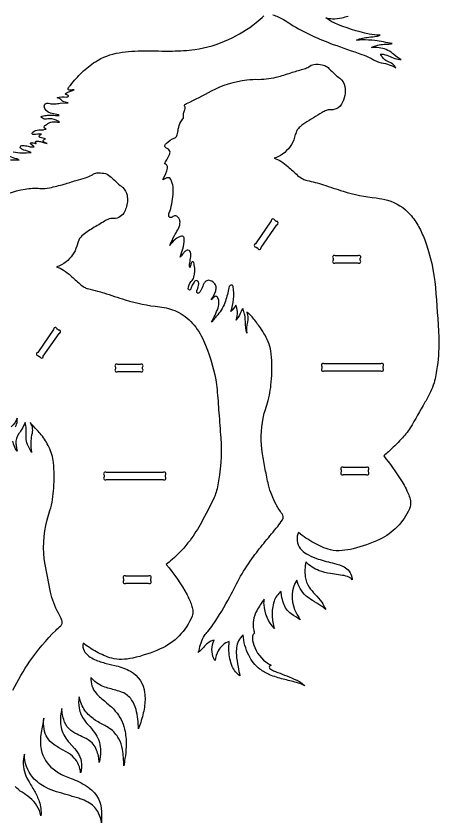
# Model space of a CAD drawing. Extents: x -297 to 360, y -254 to 316.
# Drawn here: x 174.1 to 360.5, y -237.2 to 118.8 of the extents above; entities that cross this region are included whole.
import ezdxf

# ---------------------------------------------------------------- set-up
doc = ezdxf.new("R2010")
doc.units = 0
doc.header["$MEASUREMENT"] = 0
doc.layers.get('0').update_dxf_attribs({"linetype": 'CONTINUOUS'})

msp = doc.modelspace()

# ---------------------------------------------------------------- linework, layer by layer
for points in [[(172.76, 58.95, 0.057308), (176.73, 58.53, -0.007512), (180.68, 58.57, 0.032193), (177.53, 59.72, -0.050166), (176.23, 60.34, -0.542684), (176.17, 61.52, -0.173876), (177.01, 61.77, -0.060255), (179.31, 61.37, 0.035065), (181.19, 61.08, 0.048382), (182.03, 61.14, 0.010354), (180.58, 62.28, -0.660162), (180.8, 62.96, -0.11096), (181.11, 62.97, -0.006423), (182.15, 62.72, -0.093672), (182.66, 62.66, 0.081451), (182.98, 62.6, -0.316278), (182.88, 62.74, -0.44444), (182.75, 63.5, -0.165573), (182.98, 63.62, -0.080795), (184.81, 63.44, -0.013094), (186.56, 62.95, 0.032953), (187.76, 62.68, -0.091483), (186.23, 63.33, -0.540052), (186.28, 64.25), (186.43, 64.35, 0.043819), (187.08, 64.69, -0.035431), (184.7, 65.28, -0.65654), (184.57, 66.36, -0.050727), (184.95, 66.58, 0.072995), (185.21, 66.79, -0.013968), (181.75, 66.58, -0.223771), (181.17, 66.82, -0.253394), (181.14, 67.22, -0.099898), (181.39, 67.58, -0.184001), (184.1, 68.63), (185.64, 68.65, 0.072848), (187.34, 69, -0.05514), (186.61, 69.45, -0.38499), (186.55, 70.35, -0.116844), (187.08, 70.77, 0.016398), (188.42, 71.62, -0.145315), (190.47, 72.21, -0.028605), (191.39, 72.17, 0.006036), (193.23, 71.96, 0.075255), (192.61, 72.49, 0.139893), (188.81, 73.5, 0.024444), (187.45, 73.32, -0.175229), (185.7, 73.79, -0.013771), (184.92, 74.38, -0.091588), (187.31, 75.03, -0.031168), (189.87, 75.1, -0.007048), (193.07, 74.96, 0.079337), (192.01, 75.45, 0.004615), (189.22, 76.03, -0.315693), (186.47, 79.05, -0.439987), (187.66, 80.43, -0.108544), (188.88, 80.28, 0.087212), (191.16, 80.11, 0.003123), (193.47, 80.34), (196.99, 80.62, -0.12025), (194.57, 81.34, -0.075889), (193.77, 82.05, 0.14545), (192.12, 82.79, -0.095852), (196.3, 83.13, 0.053544), (196.92, 83.18, 0.51917), (197.02, 83.74, 0.130018), (196.83, 83.89, -0.00709), (195.96, 84.23, -0.097565), (195.68, 84.47, -0.116131), (196.55, 85.14, -0.02783), (198.09, 85.68, 0.019981), (199.65, 86.27, 0.110249), (198.89, 86.27, -0.069357), (197.51, 86.13, -0.254375), (197.06, 86.48, -0.195347), (197.24, 87.36, -0.057062), (198, 88.28, -0.030217), (203.08, 94, -0.049401), (209.02, 98.71, -0.098063), (219.52, 102.69, -0.03105), (225.06, 103.34, -0.015742), (230.67, 103.5, 0.005027), (242.96, 103.43, 0.026987), (252.86, 104.1, 0.079211), (267.78, 108.53, 0.058894), (279.95, 115.99, 0.023117), (283.34, 118.98, -0.200838)], [(287.21, 119.39, -0.068955), (291.96, 117.34, -0.011762), (295.15, 115.29, 0.035064), (304.44, 110.27, 0.020584), (313.9, 106.37, 0.005771), (326.56, 101.95, -0.041071), (330.46, 100.26, -0.005465), (331.9, 99.41, 0.085659), (336.15, 98.08, -0.045794), (339.41, 97.1, -0.056107), (341.53, 95.9, 0.194944), (338.24, 98.64, -0.035562), (337.04, 99.25, -0.096281), (335.57, 100.72, -0.02853), (334.78, 102.02, -0.11021), (336.93, 101.78, -0.030312), (339.62, 100.64, 0.053777), (342.48, 99.76, 0.047181), (343.94, 99.66, -0.07172), (342.14, 100.69), (340.07, 102.37, 0.139602), (334.14, 104.86, 0.051487), (330.82, 104.98, -0.055295), (332.05, 105.54, -0.086417), (337.88, 106.45, 0.046557), (339.92, 106.71, 0.01708), (332.29, 108, 0.030831), (326.61, 108.32, 0.017956), (324.24, 108.21, -0.06024), (326.87, 109.09, -0.023435), (329.62, 109.52, -0.0035), (333.03, 109.93, 0.077372), (334.55, 110.35, -0.042001), (329.81, 110.92, -0.050983), (314.32, 115.84, -0.058466), (310.68, 118.07, 0.021741), (313.57, 117.69, 0.075188), (317.75, 118.1, 0.02481), (320.46, 118.85, -0.072462)], [(171.53, 55.41, -0.007778), (175.44, 55.3, 0.025224), (174.34, 55.79, -0.007767), (171.28, 56.9, -0.01989)], [(163.51, 37.55, -0.071981), (178.01, 42.52, -0.068852), (184.59, 42.77, 0.061728), (188.83, 43.09, 0.021954), (195.19, 44.67, 0.006392), (200.45, 46.28, -0.008151), (204.71, 47.51, 0.06003), (207.42, 48.65, -0.032588), (208.69, 49.39, -0.10712), (209.69, 49.61, -0.037522), (212.72, 49.49, -0.134122), (215.43, 48.26, -0.025838), (217.4, 46.41, 0.013171), (219.88, 44.11, 0.006556), (221.1, 43.19, -0.173501), (222.98, 39.77, -0.130252), (222.57, 34.17, -0.064095), (221.52, 31.9, -0.271556), (216.47, 29.47, 0.140639), (213.85, 28.82, 0.02408), (213.06, 28.35, -0.005873), (207.91, 25.26, 0.04454), (203.12, 21.85, 0.143078), (201.4, 19.26), (200.84, 17.3, -0.142483), (196.11, 10.33, -0.107568), (191.82, 8.19, -0.074731), (194.94, 6.76, -0.041414), (198.18, 4.27, 0.003966), (202.16, 0.64, 0.034542), (204.11, -0.8, 0.06627), (205.58, -1.43, -0.00482), (209.95, -2.51, -0.008683), (212.72, -3.32, 0.001812), (222.2, -6.38, 0.046736), (237.38, -9.47, -0.079613), (244.89, -11.47, -0.105158), (251.87, -16.75, -0.078644), (256.73, -24.33, -0.057423), (262.09, -41.65, -0.020622), (262.67, -45.93, -0.005826), (263.47, -56.26, -0.00497), (264.31, -67.32, -0.066755), (262.84, -88.96, -0.019603), (262.06, -91.99, -0.028472), (261.21, -94.09, -0.010848), (255.76, -104.66, -0.029437), (250.75, -112.53, -0.05355), (242.82, -121, -0.012654), (240.27, -123.12, -0.0471), (249.43, -136.58, -0.038332), (251.44, -141.13, -0.03405), (251.98, -143.26, -0.126307), (251.67, -146.03, -0.196517), (237.54, -160.44, -0.049886), (225.51, -164.49, -0.043864), (220.58, -165.09, -0.066394), (216.29, -164.58, -0.055335), (209.5, -161.68, -0.035941), (203.58, -157.83, 0.188419), (204.11, -161.3, 0.095335), (205.63, -163.14, 0.091162), (210.67, -165.89, 0.0233), (213.19, -166.65), (218.18, -167.85, -0.069603), (224.53, -170.32, -0.235008), (230.75, -179.72, -0.069206), (230.64, -186.18, -0.042928), (229.01, -192.84, -0.009731), (227.99, -195.77, 0.060626), (226.94, -187.13, 0.085043), (225.01, -182.9, 0.138828), (220.91, -179.59, 0.034457), (218.07, -178.66, -0.018131), (212.5, -177.03, -0.147831), (207.07, -172.99, 0.206595), (209.37, -180.02, 0.036195), (210.83, -181.54, 0.007145), (215.17, -185.21, -0.045577), (218.6, -188.82, -0.118243), (222.1, -196.86, -0.059597), (222.57, -203.61, -0.029296), (222.06, -208.86, -0.010677), (221.51, -212.09, 0.049557), (220.94, -204.75, 0.070594), (219.37, -200.08, 0.121184), (215.31, -195.55, 0.033129), (210.9, -193, -0.064718), (206.38, -189.87, -0.103541), (202.94, -184.85, -0.043959), (201.82, -181.52, 0.082436), (201.81, -186.55, 0.116923), (204.17, -191.89, 0.029244), (206.55, -194.74, -0.031227), (209.18, -198.15, -0.147721), (211.28, -205.51, -0.05873), (210.67, -210.54, 0.081589), (209.58, -205.05, 0.158965), (205.79, -200.53, 0.035336), (203.99, -199.52, -0.002127), (200.93, -198.11, -0.081426), (197.42, -195.67, -0.120071), (195.04, -191.58, -0.046994), (194.4, -188.73, -0.020183), (194.2, -186.66, 0.074674), (193.63, -193.32, 0.131918), (195.99, -199.82, 0.034207), (197.45, -201.68), (199.86, -204.35, -0.083822), (202.23, -208.01, -0.108858), (202.92, -212.33, -0.050568), (202.53, -215.17, 0.157879), (199.68, -208.57, 0.070515), (196.18, -205.83), (192.92, -204.02, -0.013738), (190.73, -202.66, -0.205022), (186.4, -195.76, -0.063057), (186.23, -191.01, 0.004937), (185.09, -197.32, 0.085229), (185.14, -204.89, 0.181287), (190.37, -213.4, 0.069695), (195.38, -216.4, 0.021201), (198.31, -217.56, -0.060286), (205.33, -221.12, -0.065957), (208.97, -224.45, -0.138359), (211.56, -230.54, -0.036234), (211.74, -233.16, 0.009065), (211.76, -237.16, 0.066705), (210.47, -232.92, 0.142917), (206.46, -228.48, 0.046282), (203.19, -226.89, 0.019837), (201.18, -226.19, -0.001958), (191.89, -223.44, -0.035889), (187.27, -221.6, -0.092136), (181.44, -217.18, -0.184389), (177.77, -206.83, 0.171705), (178.08, -215.61, 0.037848), (179.46, -218.58, 0.003909), (182.15, -223.16, -0.044942), (184.25, -227.71, -0.09987), (185.03, -234.07, 0.178407), (180.06, -226.1, 0.028931), (176.68, -223.7, -0.047913), (173.71, -221.21, -0.122834)], [(173.79, -62.48, 0.089274), (174.57, -59.86, 0.071182), (174.48, -58.56, -0.124901), (171.93, -62.45, 0.151213)], [(172.61, -178.61, -0.028625), (180.15, -165.89, -0.049406), (191.54, -152.25, -0.009762), (193.73, -150.22, 0.127198), (194.38, -149.19, 0.086627), (194.42, -148.66, 0.077588), (193.93, -147.05, 0.020249), (192.72, -144.69, -0.073197), (189.25, -135.38, -0.007607), (186.83, -123.15, -0.109165), (187.75, -103.53, -0.008115), (189, -99.39, 0.057371), (190.67, -89.43, 0.041423), (190.53, -78.17, 0.091315), (188.53, -71.31, 0.057991), (185.15, -65.99, 0.014112), (183.25, -63.77, 0.002838), (180.29, -60.55, -0.047714), (181.1, -62.57, -0.113202), (181.1, -65.34, 0.092847), (180.63, -71.76, 0.020859), (180.92, -73.74, -0.040926), (179.12, -70.27, -0.087052), (178.5, -67.15, -0.019655), (178.54, -65.2, 0.055719), (178.11, -60.49, -0.006523), (176.65, -63.39, -0.045751), (175.33, -65.34, 0.191273), (174.01, -69.91, 0.024496), (174.28, -71.85, -0.011113), (174.47, -73.14, -0.093331), (172.55, -68.78, -0.133461)]]:
    msp.add_lwpolyline(points, format="xyb")
for points in [[(288.72, -96.72, -0.06569), (285.38, -88.06, -0.010887), (283.94, -81.2, -0.004146), (282.7, -74.31, -0.088842), (283.04, -58.58, -0.015582), (283.7, -55.72, -0.011071), (284.89, -51.88, 0.050407), (286.57, -42.78, 0.04833), (286.54, -30.17, 0.105291), (283.83, -22, 0.025553), (281.77, -18.75, 0.013144), (278.51, -14.32, 0.044048), (276.85, -12.55, 0.036336), (275.88, -11.81, -0.138469), (276.07, -16.22, 0.097034), (275.84, -21.11, -0.080498), (275.18, -16.06, 0.079782), (274.48, -11.58, 0.015371), (273.99, -10.15, 0.062449), (273.63, -10.75, -0.047266), (272.1, -13.95, -0.039842), (271.08, -15.31, 0.081357), (271.66, -11.59, 0.107277), (270.9, -8.66, -0.101739), (268.71, -11.59, 0.134055), (269.78, -0.56, 0.188855), (269.29, 0.12, 0.282733), (268.41, -0.04, 0.154046), (267.91, -1.04, -0.026035), (266.38, -6.94, -0.102567), (262.97, -13.01, -0.011598), (261.4, -14.8, 0.011975), (260.17, -16.25, 0.046165), (263.12, -9.94, 0.09403), (263.47, -7.08, 0.108815), (262.84, -5.2, 0.39118), (261.72, -4.93, 0.102701), (260.81, -5.77, -0.110187), (260.09, -6.37, 0.064624), (262.08, -2.42, 0.096419), (262.26, -0.71, 0.169259), (261.4, 0.98, 0.163102), (259.11, 2.23, 0.255609), (257.31, 1.47, 0.10099), (256.6, 0.22, -0.066628), (255.51, -2.19, -0.055087), (254.82, -3.25, -0.343118), (254.07, -3.43, -0.343118), (253.71, -2.75, -0.075693), (253.94, -1.97, 0.067967), (254.61, 0.66, 0.22944), (254.16, 1.91, 0.378109), (252.9, 1.86, 0.078545), (252.54, 1.47, 0.070792), (251.53, -0.39, -0.018432), (251.05, -1.63, -0.258034), (250.46, -2.05, -0.407946), (249.93, -1.47, -0.198909), (251.32, 1.71, 0.127167), (252.41, 3.59, 0.123317), (252.64, 9.01, 0.067824), (252.37, 10.1, 0.370073), (251.76, 10.42, 0.234616), (251.26, 9.73, -0.02485), (250.86, 8.33, -0.052612), (250.63, 7.9, -0.089556), (250.54, 9.16, -0.003414), (250.99, 12.03, 0.03899), (251.08, 14.14, 0.364736), (249.83, 15.55, 0.175442), (249.08, 15.35, 0.060973), (247.98, 14.37, 0.012752), (246.93, 13.04, -0.022678), (246.38, 12.41, 0.024118), (247.63, 16.2, 0.053601), (248.23, 20.32, 0.228228), (247.77, 21.51, 0.208772), (247, 21.72, 0.079765), (245.89, 21.33, 0.102462), (242.68, 18.71, 0.016614), (241.83, 17.67, -0.019217), (243.88, 21.99, -0.004645), (245.35, 24.51, 0.100821), (246.33, 27.33, 0.119403), (246.03, 29.33, 0.148453), (244.95, 30.52, 0.204397), (243.96, 30.62, 0.030277), (242.52, 30, -0.208878), (241.9, 29.97, -0.208878), (241.46, 30.41, -0.153873), (241.38, 31.04, -0.058118), (241.63, 32.02, 0.059372), (243.33, 40.1, 0.041956), (243.29, 43.48, 0.093538), (242.26, 46.76, 0.34463), (240.54, 47.45, 0.054615), (239.93, 47.19), (239.34, 46.85, -0.053806), (238.74, 46.59, -0.047522), (239.02, 47.25, 0.098297), (240.77, 51.78, 0.132776), (240.59, 52.98, 0.179169), (239.88, 53.62, 0.097278), (239.47, 53.67, -0.004084), (241.47, 57.18, 0.06736), (241.92, 58.41, 0.101896), (241.89, 59.29, 0.162656), (241.23, 60.07, 0.024845), (240.07, 60.66, -0.236126), (239.6, 61.4, -0.201591), (240.21, 62.62, -0.106679), (244.15, 65.16, 0.215443), (245.16, 66.43, 0.003404), (245.59, 68.94, -0.071608), (246.68, 72.15, -0.069763), (247.93, 73.82, -0.044048), (247.95, 75.97, -0.099439), (248.48, 77.47, 0.183112), (248.66, 78.65, 0.087319), (248.33, 79.19, -0.347919), (248.44, 79.75, -0.045668), (249.24, 80.25, 0.012881), (260.25, 85.86, -0.08944), (275.75, 90.71, -0.034141), (281.03, 90.92, 0.064957), (289.86, 92.18, 0.014326), (295.95, 94.02, -0.004124), (301.15, 95.61, 0.055289), (303.12, 96.46), (304.2, 97.15, -0.108947), (305.36, 97.51, -0.073204), (309.05, 97.39, -0.109023), (311.19, 96.42, -0.028115), (312.03, 95.73, 0.005823), (314.86, 92.95, 0.032127), (316.83, 91.39, -0.187555), (318.98, 87.79, -0.183833), (317.57, 79.96, -0.201106), (314.16, 77.55, -0.062723), (312.42, 77.48, 0.08175), (310.83, 77.19, 0.04977), (308.98, 76.32, 0.013125), (301.37, 71.57, 0.022185), (299.7, 70.36, 0.052387), (298.26, 68.89, 0.062825), (297.55, 67.64, 0.031512), (296.87, 65.41, -0.163194), (291.6, 57.92, -0.0903), (287.82, 56.15, -0.074783), (290.81, 54.81, -0.043032), (293.96, 52.42, -0.003744), (298.22, 48.55, 0.068384), (300.48, 46.97, 0.05278), (302.36, 46.33, -0.025804), (309.58, 44.37, 0.004635), (318.27, 41.56, 0.047775), (332.89, 38.58, -0.036943), (337.87, 37.61, -0.14565), (347.86, 31.24, -0.059508), (351.57, 25.92, -0.037968), (354.24, 20.04, -0.069606), (358.95, -0.92, -0.009879), (360.41, -22.92, -0.048453), (359.77, -35.82, -0.03163), (358.35, -43.02, -0.040318), (356.84, -46.92, -0.014171), (354.37, -51.61, -0.006826), (347.81, -62.91, -0.057109), (343.85, -67.92, -0.019994), (338.21, -73.49, -0.013954), (336.18, -75.19, -0.021882), (343.76, -85.84, -0.040794), (347.18, -92.37, -0.058042), (347.96, -95.05, -0.138605), (347.48, -98.63, -0.179849), (334.37, -112.1, -0.049162), (322.7, -116.24, -0.031173), (317.84, -117.07, -0.07839), (312.67, -116.7, -0.06312), (305.34, -113.63, -0.037258), (298.61, -109.11, 0.09414), (298.34, -109.72, 0.296446), (300.04, -116.89, 0.077996), (302.99, -118.97, 0.043668), (307.28, -120.75, 0.017347), (314.48, -122.7, -0.059461), (318.67, -124.24, -0.222887), (322.17, -128.87, -0.034159), (322.33, -129.9, 0.112445), (320.81, -128.77, 0.068533), (318.05, -127.96), (312.72, -127.2, -0.047507), (307.72, -125.92, -0.109334), (301.9, -122.06, 0.091767), (301.55, -128.61, 0.11352), (303.35, -133.17, 0.050492), (306, -136.36, -0.032384), (308.84, -139.78, -0.064147), (310.59, -143.1, 0.073199), (308.51, -141.35, 0.004543), (304.73, -139.11, -0.043892), (301.87, -136.97, -0.13931), (297.84, -130.13, 0.244152), (296.9, -143.02, 0.044219), (299.36, -147.53, -0.023297), (295.39, -144.99, -0.154603), (291.99, -140.22, -0.046139), (291.16, -136.92, -0.009541), (290.89, -135.12, 0.156998), (287.84, -139.43, 0.08944), (287.01, -145.81, 0.065933), (287.95, -151.45, -0.171443), (283.39, -140.78, -0.03931), (283.47, -138.49, 0.035161), (280.17, -143.55, 0.175584), (278.83, -152.15, 0.030615), (279.22, -153.55, 0.215761), (278.67, -154.02, 0.139565), (278.26, -155.55, 0.09923), (279.27, -159.87, 0.170994), (286.47, -167.66, 0.100707), (285.8, -168.09, 0.35051), (285.75, -168.83, 0.085164), (285.93, -169.03, 0.063986), (287.61, -170.07, 0.020839), (289.45, -170.81, -0.018316), (297.41, -174.01, -0.091611), (301.44, -176.76, 0.055069), (297.64, -175.23, 0.009633), (291.89, -173.81, -0.035413), (285.87, -171.81, -0.054481), (281.55, -169.33, -0.123755), (276.65, -163.24, -0.089944), (274.14, -154.28, 0.18313), (271.27, -159.9, 0.054571), (271.2, -163.03, 0.031856), (271.93, -168.38, 0.003644), (272.74, -172.34, -0.137799), (269.4, -168.14, -0.090841), (267.94, -161.24, -0.03667), (268.06, -157.12, 0.198854), (263.22, -161.33, 0.078282), (261.79, -165.54, -0.121729), (261.25, -164.71, -0.230611), (261.47, -156.6, 0.147883), (258.48, -157.99, 0.029766), (256.8, -159.65, -0.004321), (254.42, -162.06, 0.121354), (254.75, -161.08, -0.098234), (257.17, -154.51, -0.042091), (258.55, -152.69, 0.032219), (260.84, -149.75, 0.02933), (268.25, -137.45, -0.005627), (273.08, -128.37, -0.033628), (278.76, -119.67, -0.011553), (283.96, -113.02, -0.001895), (289.44, -106.36, 0.035466), (291.49, -103.47, 0.163947), (291.85, -101.94, 0.117228), (291.36, -100.8, -0.028096)], [(286.61, 28.49), (279.61, 18.4, 1), (279.87, 16.92), (280.59, 16.42, 1), (282.07, 16.69), (289.07, 26.78, 1), (288.81, 28.25), (288.09, 28.75, 1)], [(314.9, 10.01), (324.77, 10.01, 1), (325.84, 11.07), (325.84, 11.95, 1), (324.77, 13.01), (314.9, 13.01, 1), (313.84, 11.95), (313.84, 11.07, 1)], [(190.61, -19.48), (183.61, -29.57, 1), (183.87, -31.05), (184.59, -31.55, 1), (186.07, -31.28), (193.07, -21.19, 1), (192.81, -19.72), (192.09, -19.22, 1)], [(218.9, -37.96), (228.77, -37.96, 1), (229.84, -36.9), (229.84, -36.02, 1), (228.77, -34.96), (218.9, -34.96, 1), (217.84, -36.02), (217.84, -36.9, 1)], [(309.93, -37.67), (334.81, -37.67, 1), (335.87, -36.61), (335.87, -35.73, 1), (334.81, -34.67), (309.93, -34.67, 1), (308.87, -35.73), (308.87, -36.61, 1)], [(318.49, -83.41), (328.37, -83.41, 1), (329.43, -82.35), (329.43, -81.47, 1), (328.37, -80.41), (318.49, -80.41, 1), (317.43, -81.47), (317.43, -82.35, 1)], [(213.93, -85.64), (238.81, -85.64, 1), (239.87, -84.58), (239.87, -83.7, 1), (238.81, -82.64), (213.93, -82.64, 1), (212.87, -83.7), (212.87, -84.58, 1)], [(222.49, -131.38), (232.37, -131.38, 1), (233.43, -130.32), (233.43, -129.44, 1), (232.37, -128.38), (222.49, -128.38, 1), (221.43, -129.44), (221.43, -130.32, 1)]]:
    msp.add_lwpolyline(points, format="xyb", close=True)

doc.saveas('drawing.dxf')
